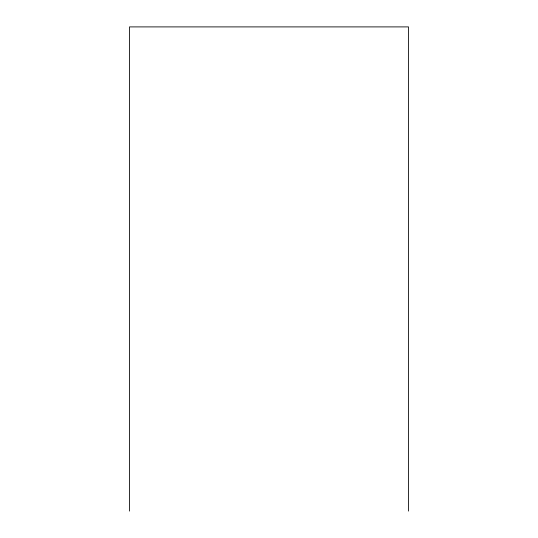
<?xml version="1.0" encoding="UTF-8"?>
<svg xmlns="http://www.w3.org/2000/svg" width="538" height="538" viewBox="0 0 538 538"><rect width="100%" height="100%" fill="white"/><g stroke="black" fill="none" stroke-linecap="round" stroke-linejoin="round"><path stroke-width="0.81" d="M408.517 511.1L408.517 26.9L129.483 26.9L129.483 511.1"/></g></svg>
